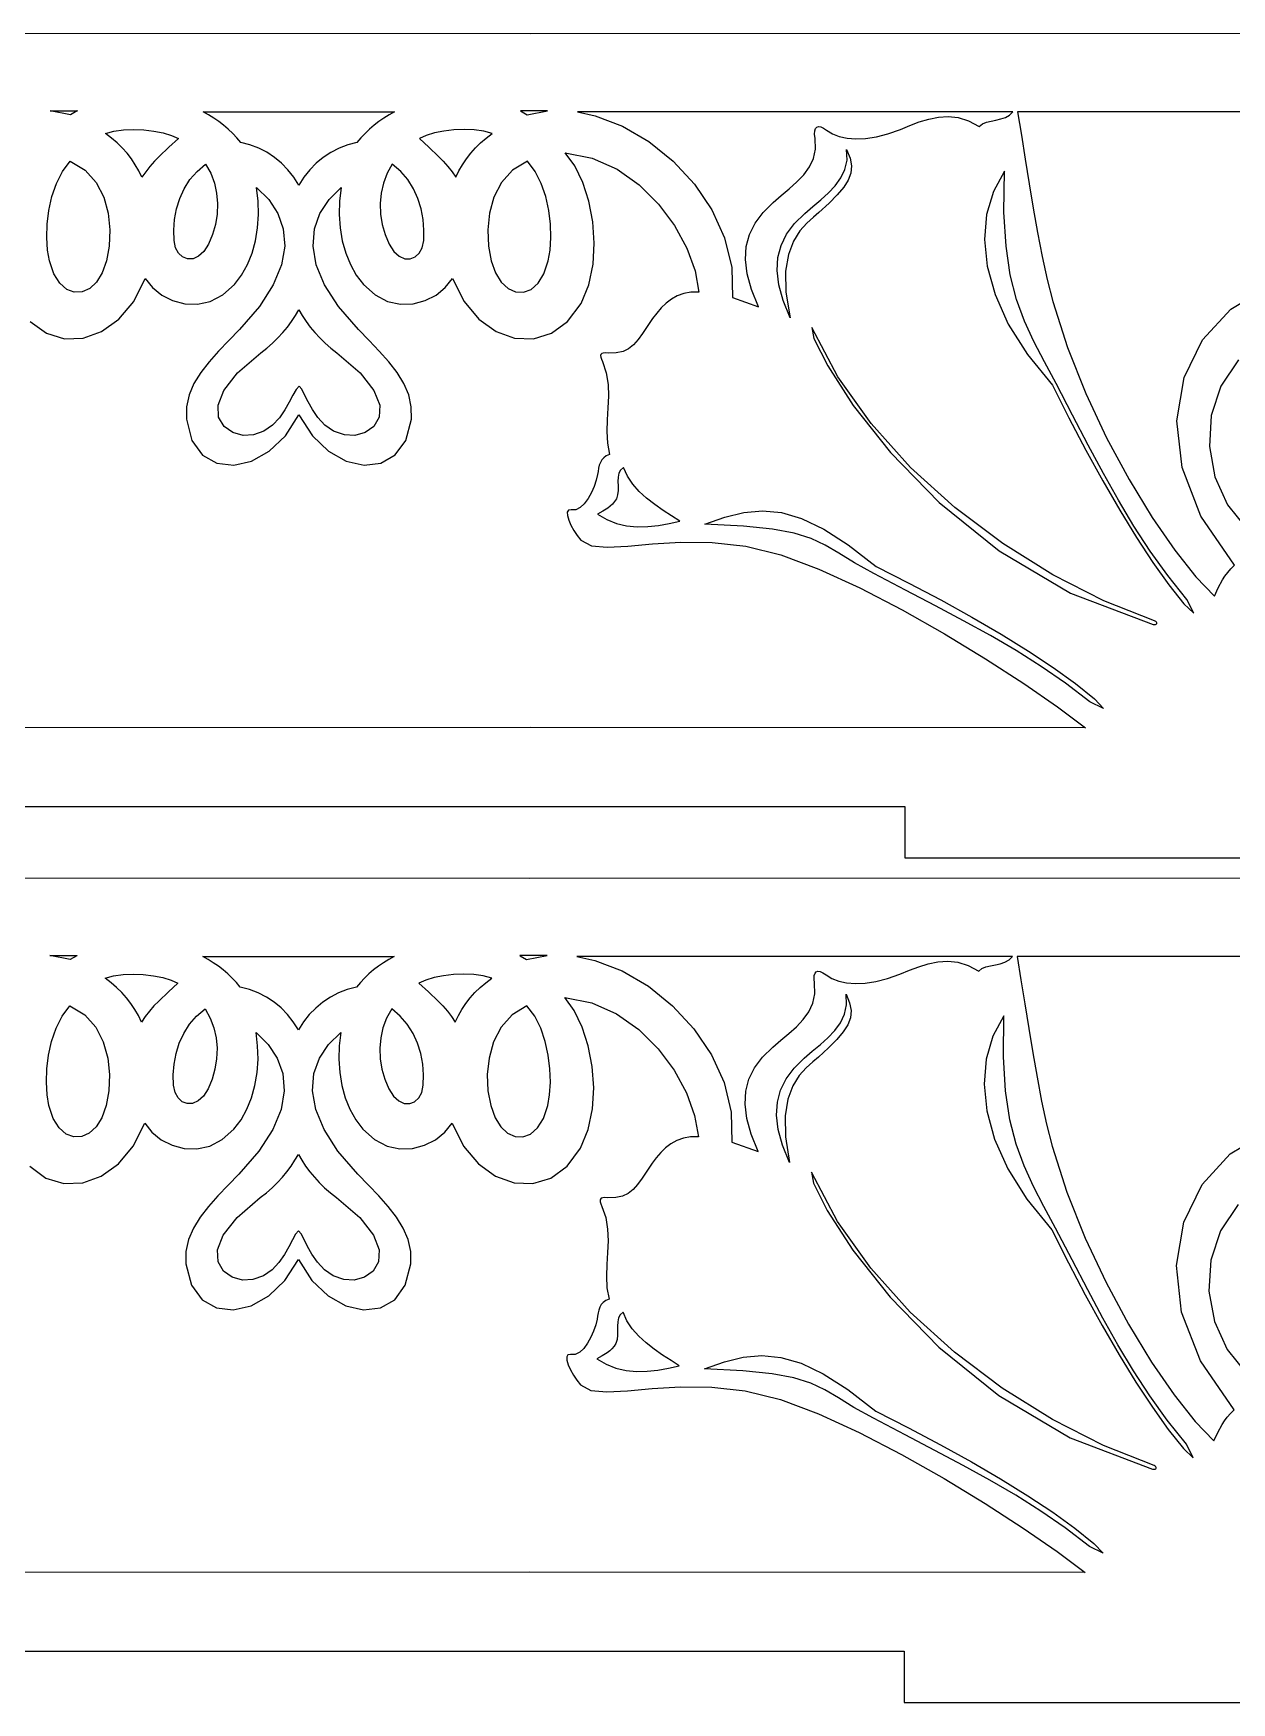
# Model space of a CAD drawing. Extents: x -181 to 87, y -262 to 189.
# Drawn here: x -62.1 to 7, y -159.7 to -63.4 of the extents above; entities that cross this region are included whole.
import ezdxf

# ---------------------------------------------------------------- set-up
doc = ezdxf.new("R2010")
doc.units = 0
doc.layers.add('CAMADA_1', color=7, linetype='CONTINUOUS')

msp = doc.modelspace()

# ---------------------------------------------------------------- linework, layer by layer
at = {"layer": 'CAMADA_1', "color": 250}
for points in [[(38.1518, -108.0105), (75.1297, -108.0149), (78.1212, -93.7097), (81.12, -93.6839), (84.7572, -76.5133), (81.7584, -76.4391), (84.565, -63.4233), (-33.4455, -63.444), (-178.1074, -63.4188), (-175.2771, -76.5029), (-178.276, -76.5771), (-174.6388, -93.7477), (-171.6399, -93.7735), (-168.6541, -108.0151), (-131.7997, -108.0114), (-131.8025, -110.9678), (-81.8025, -110.9678), (-81.8015, -108.0094), (-33.4453, -108.0037), (-11.8415, -108.0081), (-11.8417, -110.9669), (38.1581, -110.9669), (38.1518, -108.0105)], [(38.1247, -156.721), (75.1026, -156.7254), (78.0941, -142.4202), (81.0929, -142.3944), (84.7301, -125.2238), (81.7313, -125.1496), (84.5379, -112.1338), (-33.4726, -112.1545), (-178.1345, -112.1293), (-175.3042, -125.2134), (-178.3031, -125.2876), (-174.6659, -142.4582), (-171.667, -142.484), (-168.6812, -156.7256), (-131.8268, -156.7219), (-131.8296, -159.6783), (-81.8296, -159.6783), (-81.8286, -156.7199), (-33.4724, -156.7142), (-11.8686, -156.7186), (-11.8688, -159.6774), (38.131, -159.6774), (38.1247, -156.721)]]:
    msp.add_lwpolyline(points, close=True, dxfattribs=at)
for points in [[(-59.544, -67.8895), (-59.5579, -67.8937), (-59.9321, -68.1129), (-61.1112, -67.8904)], [(-61.1112, -67.8904), (-59.544, -67.8895)], [(-46.7729, -72.1712), (-47.0678, -71.7149), (-47.4011, -71.2937), (-47.7713, -70.9113), (-48.1768, -70.5716), (-48.6162, -70.2782), (-49.088, -70.035), (-49.5907, -69.8457), (-50.1229, -69.714), (-50.3482, -69.4442), (-50.5882, -69.1882), (-50.8422, -68.9461), (-51.1093, -68.718), (-51.3886, -68.5041), (-51.6792, -68.3043), (-51.9803, -68.1189), (-52.2909, -67.948)], [(-52.2909, -67.948), (-41.2543, -67.948)], [(-41.2543, -67.948), (-41.5649, -68.1189), (-41.866, -68.3043), (-42.1566, -68.5041), (-42.4359, -68.718), (-42.703, -68.9461), (-42.957, -69.1882), (-43.197, -69.4442), (-43.4223, -69.714), (-43.9546, -69.8457), (-44.4575, -70.0351), (-44.9294, -70.2783), (-45.3689, -70.5718), (-45.7745, -70.9115), (-46.1447, -71.2939), (-46.478, -71.715), (-46.7729, -72.1712)], [(-34.0012, -67.8895), (-33.9873, -67.8937), (-33.6131, -68.1129), (-32.434, -67.8904)], [(-32.434, -67.8904), (-34.0012, -67.8895)], [(-30.7127, -67.948), (-29.6887, -68.1695), (-28.1047, -68.7697), (-26.5891, -69.6537), (-25.1926, -70.781), (-23.9661, -72.111), (-22.9604, -73.6031), (-22.2264, -75.2168), (-21.8147, -76.9115), (-21.7762, -78.6466)], [(-5.606, -67.9482), (-30.7127, -67.948)], [(-20.2712, -79.1935), (-20.6713, -78.194), (-20.92, -77.2864), (-21.0205, -76.46), (-20.9765, -75.7041), (-20.7912, -75.0077), (-20.468, -74.3602), (-20.0106, -73.7507), (-19.4221, -73.1685), (-18.9598, -72.7759), (-18.4969, -72.3864), (-18.0567, -71.9888), (-17.6623, -71.5717), (-17.3371, -71.1235), (-17.1043, -70.6331), (-16.9871, -70.0888), (-17.0089, -69.4794), (-17.0336, -69.2346), (-17.0251, -69.0439), (-16.9846, -68.9066), (-16.9135, -68.8222), (-16.8129, -68.7901), (-16.684, -68.8097), (-16.5282, -68.8804), (-16.3465, -69.0017), (-16.0128, -69.207), (-15.6186, -69.3626), (-15.1656, -69.4631), (-14.6559, -69.5032), (-14.0914, -69.4775), (-13.474, -69.3808), (-12.8056, -69.2076), (-12.0881, -68.9526), (-11.5432, -68.7331), (-10.9991, -68.5279), (-10.452, -68.358), (-9.8983, -68.2447), (-9.3341, -68.2091), (-8.7559, -68.2724), (-8.1598, -68.4559), (-7.5422, -68.7806), (-7.3578, -68.6363), (-7.1257, -68.5397), (-6.8615, -68.4727), (-6.5809, -68.4172), (-6.2995, -68.355), (-6.0328, -68.2682), (-5.7964, -68.1386), (-5.606, -67.9482)], [(-5.3326, -67.9479), (-5.1078, -69.293), (-4.8859, -70.6786), (-4.6613, -72.0874), (-4.4286, -73.5023), (-4.1824, -74.9061), (-3.9172, -76.2816), (-3.6274, -77.6115), (-3.3077, -78.8788), (-2.4587, -81.5375), (-1.4022, -84.18), (-0.1968, -86.7382), (1.0989, -89.1439), (2.4265, -91.3289), (3.7274, -93.225), (4.9432, -94.7641), (6.0152, -95.878), (6.2431, -95.3841), (6.4871, -94.9386), (6.6273, -94.7257), (6.786, -94.5149), (6.9682, -94.3029), (7.1787, -94.0864), (5.2384, -91.2635), (4.1566, -88.4535), (3.8607, -85.755), (4.278, -83.2665), (5.3359, -81.0866), (6.9618, -79.3137), (9.083, -78.0463)], [(30.6962, -67.9487), (-5.3326, -67.9479)], [(-53.7197, -69.4844), (-54.2674, -69.9784), (-54.8288, -70.5107), (-55.1012, -70.7935), (-55.3609, -71.0887), (-55.6026, -71.3972), (-55.8207, -71.7198), (-56, -71.3474), (-56.203, -70.9913), (-56.4299, -70.6517), (-56.6806, -70.3284), (-56.9551, -70.0216), (-57.2534, -69.7312), (-57.5755, -69.4571), (-57.9214, -69.1995), (-57.4328, -69.0617), (-56.8863, -68.982), (-56.3055, -68.9561), (-55.7143, -68.9797), (-55.1363, -69.0486), (-54.5954, -69.1585), (-54.1153, -69.3052), (-53.7197, -69.4844)], [(-39.8255, -69.4844), (-39.2778, -69.9784), (-38.7164, -70.5107), (-38.444, -70.7935), (-38.1843, -71.0887), (-37.9426, -71.3972), (-37.7245, -71.7198), (-37.5452, -71.3474), (-37.3422, -70.9913), (-37.1153, -70.6517), (-36.8646, -70.3284), (-36.5901, -70.0216), (-36.2918, -69.7312), (-35.9697, -69.4571), (-35.6238, -69.1995), (-36.1124, -69.0617), (-36.6589, -68.982), (-37.2397, -68.9561), (-37.8309, -68.9797), (-38.4089, -69.0486), (-38.9498, -69.1585), (-39.4299, -69.3052), (-39.8255, -69.4844)], [(-18.4512, -79.8277), (-18.8513, -78.8282), (-19.1, -77.9206), (-19.2006, -77.0942), (-19.1565, -76.3383), (-18.9712, -75.6419), (-18.6481, -74.9944), (-18.1906, -74.3849), (-17.6021, -73.8027), (-17.1398, -73.4101), (-16.6769, -73.0206), (-16.2367, -72.623), (-15.8423, -72.2059), (-15.5171, -71.7577), (-15.2843, -71.2673), (-15.1671, -70.723), (-15.1889, -70.1136)], [(-15.1889, -70.1136), (-14.9878, -70.6109), (-14.9064, -71.0597), (-14.9421, -71.478), (-15.0923, -71.8839), (-15.3542, -72.2951), (-15.7254, -72.7299), (-16.2031, -73.2061), (-16.7848, -73.7417), (-17.1066, -74.0143), (-17.4908, -74.3587), (-17.8902, -74.8087), (-18.2571, -75.3981), (-18.5441, -76.1609), (-18.7038, -77.1308), (-18.6886, -78.3418), (-18.4512, -79.8277)], [(-62.2667, -80.039), (-61.3313, -80.7154), (-60.2934, -81.0278), (-59.212, -80.9884), (-58.1462, -80.6098), (-57.1551, -79.9041), (-56.2978, -78.884), (-55.6333, -77.5616), (-55.217, -78.0812), (-54.6799, -78.5119), (-54.0502, -78.83), (-53.3558, -79.0119), (-52.6247, -79.0336), (-51.885, -78.8717), (-51.1645, -78.5022), (-50.4914, -77.9016), (-50.0797, -77.3583), (-49.7399, -76.7488), (-49.4721, -76.084), (-49.2764, -75.3748), (-49.1527, -74.6324), (-49.1013, -73.8677), (-49.122, -73.0916), (-49.215, -72.3152), (-48.5122, -73.0072), (-47.9878, -73.802), (-47.6706, -74.6957), (-47.5895, -75.6839), (-47.7733, -76.7626), (-48.2506, -77.9275), (-49.0504, -79.1747), (-50.2015, -80.4999), (-50.8184, -81.1272), (-51.4098, -81.7439), (-51.9547, -82.3579), (-52.4326, -82.9772), (-52.8226, -83.6095), (-53.1041, -84.2629), (-53.2562, -84.9452), (-53.2582, -85.6643), (-52.9353, -86.8901), (-52.3233, -87.7336), (-51.4971, -88.2064), (-50.5315, -88.3202), (-49.5011, -88.0868), (-48.4808, -87.5179), (-47.5455, -86.6253), (-46.7698, -85.4205), (-45.9934, -86.6254), (-45.0581, -87.5178), (-44.0387, -88.0862), (-43.0095, -88.3191), (-42.0452, -88.2048), (-41.2203, -87.732), (-40.6094, -86.889), (-40.287, -85.6643), (-40.289, -84.9452), (-40.4411, -84.2629), (-40.7226, -83.6095), (-41.1126, -82.9772), (-41.5905, -82.3579), (-42.1354, -81.7439), (-42.7268, -81.1272), (-43.3437, -80.4999), (-44.4948, -79.1747), (-45.2946, -77.9275), (-45.7719, -76.7626), (-45.9557, -75.6839), (-45.8746, -74.6957), (-45.5574, -73.802), (-45.033, -73.0072), (-44.3302, -72.3152), (-44.4232, -73.0916), (-44.4439, -73.8677), (-44.3925, -74.6324), (-44.2688, -75.3748), (-44.0731, -76.084), (-43.8053, -76.7488), (-43.4655, -77.3583), (-43.0538, -77.9016), (-42.3807, -78.5022), (-41.6602, -78.8717), (-40.9205, -79.0336), (-40.1894, -79.0119), (-39.495, -78.83), (-38.8653, -78.5119), (-38.3282, -78.0812), (-37.9119, -77.5616), (-37.2474, -78.884), (-36.3901, -79.9041), (-35.399, -80.6098), (-34.3332, -80.9884), (-33.2518, -81.0278), (-32.2139, -80.7154), (-31.2785, -80.039), (-30.5046, -78.9861), (-30.0611, -77.9098), (-29.8122, -76.735), (-29.7402, -75.5096), (-29.8271, -74.2816), (-30.0553, -73.0988), (-30.4069, -72.0093), (-30.8641, -71.0609), (-31.4091, -70.3017), (-29.8557, -70.6077), (-28.4277, -71.2473), (-27.1467, -72.1537), (-26.0344, -73.2598), (-25.1125, -74.4989), (-24.4025, -75.8039), (-23.9262, -77.1079), (-23.7053, -78.344), (-24.1632, -78.346), (-24.5771, -78.4187), (-24.9513, -78.5537), (-25.2899, -78.7426), (-25.5971, -78.9769), (-25.8774, -79.248), (-26.1348, -79.5476), (-26.3737, -79.8671), (-26.6854, -80.3218), (-26.9592, -80.728), (-27.2153, -81.0806), (-27.4743, -81.374), (-27.7565, -81.6032), (-28.0823, -81.7627), (-28.472, -81.8473), (-28.946, -81.8516), (-29.1066, -81.8457), (-29.2276, -81.8555), (-29.3118, -81.8827), (-29.3616, -81.9294), (-29.3798, -81.9975), (-29.3688, -82.0888), (-29.3314, -82.2053), (-29.2701, -82.3489), (-29.0465, -82.9996), (-28.9417, -83.6642), (-28.9206, -84.3383), (-28.9486, -85.0181), (-28.9908, -85.6993), (-29.0125, -86.378), (-28.9787, -87.0499), (-28.8548, -87.711), (-29.048, -87.7874), (-29.197, -87.8915), (-29.3087, -88.0191), (-29.3901, -88.1657), (-29.4483, -88.327), (-29.4901, -88.4987), (-29.5227, -88.6764), (-29.5529, -88.8558), (-29.6294, -89.183), (-29.7489, -89.5403), (-29.9062, -89.9024), (-30.0962, -90.2439), (-30.3136, -90.5396), (-30.5534, -90.7642), (-30.8104, -90.8922), (-31.0794, -90.8984), (-31.2353, -90.9112), (-31.3015, -91.0288), (-31.2904, -91.2281), (-31.2143, -91.4859), (-31.0855, -91.7792), (-30.9166, -92.0848), (-30.7198, -92.3794), (-30.5076, -92.6401), (-29.9055, -92.9662), (-28.9922, -93.0532), (-27.8034, -92.9892), (-26.3748, -92.8623), (-24.742, -92.7607), (-22.9408, -92.7725), (-21.0069, -92.9859), (-18.9759, -93.489), (-16.7929, -94.3149), (-14.4358, -95.3936), (-11.9901, -96.6589), (-9.5409, -98.0447), (-7.1735, -99.4847), (-4.9732, -100.9126), (-3.0253, -102.2622), (-1.415, -103.4674), (-33.4197, -103.4464)], [(-59.9531, -70.7923), (-59.0952, -71.3076), (-58.4585, -72.0168), (-58.022, -72.8644), (-57.7648, -73.795), (-57.6658, -74.7529), (-57.7042, -75.6828), (-57.8589, -76.5292), (-58.1091, -77.2365), (-58.4361, -77.7626), (-58.8311, -78.1264), (-59.2678, -78.3213), (-59.7199, -78.3409), (-60.1609, -78.1787), (-60.5647, -77.8283), (-60.9047, -77.283), (-61.1547, -76.5365), (-61.2584, -75.9111), (-61.3017, -75.1971), (-61.2786, -74.4256), (-61.1829, -73.6276), (-61.0086, -72.8342), (-60.7495, -72.0765), (-60.3997, -71.3855), (-59.9531, -70.7923)], [(-52.1528, -70.9674), (-51.8577, -71.4892), (-51.6465, -72.0488), (-51.5165, -72.6348), (-51.4646, -73.2361), (-51.4879, -73.8414), (-51.5835, -74.4394), (-51.7484, -75.019), (-51.9798, -75.5688), (-52.2526, -75.9948), (-52.5582, -76.2725), (-52.8768, -76.4116), (-53.1884, -76.4219), (-53.4734, -76.3131), (-53.7119, -76.0951), (-53.8839, -75.7776), (-53.9698, -75.3703), (-53.9868, -74.7624), (-53.9393, -74.1473), (-53.8246, -73.5368), (-53.6402, -72.9428), (-53.3835, -72.377), (-53.0517, -71.8513), (-52.6424, -71.3775), (-52.1528, -70.9674)], [(-41.3924, -70.9674), (-41.6876, -71.4892), (-41.8987, -72.0488), (-42.0287, -72.6348), (-42.0806, -73.2361), (-42.0573, -73.8414), (-41.9617, -74.4394), (-41.7968, -75.019), (-41.5654, -75.5688), (-41.2926, -75.9948), (-40.987, -76.2725), (-40.6684, -76.4116), (-40.3568, -76.4219), (-40.0718, -76.3131), (-39.8333, -76.0951), (-39.6613, -75.7776), (-39.5754, -75.3703), (-39.5584, -74.7624), (-39.6059, -74.1473), (-39.7206, -73.5368), (-39.905, -72.9428), (-40.1617, -72.377), (-40.4935, -71.8513), (-40.9028, -71.3775), (-41.3924, -70.9674)], [(-33.5921, -70.7923), (-34.45, -71.3076), (-35.0867, -72.0168), (-35.5232, -72.8644), (-35.7805, -73.795), (-35.8794, -74.7529), (-35.8411, -75.6828), (-35.6863, -76.5292), (-35.4361, -77.2365), (-35.1091, -77.7626), (-34.7141, -78.1264), (-34.2774, -78.3213), (-33.8253, -78.3409), (-33.3843, -78.1787), (-32.9805, -77.8283), (-32.6405, -77.283), (-32.3905, -76.5365), (-32.2868, -75.9111), (-32.2435, -75.1971), (-32.2666, -74.4256), (-32.3623, -73.6276), (-32.5366, -72.8342), (-32.7957, -72.0765), (-33.1455, -71.3855), (-33.5921, -70.7923)], [(4.4304, -96.0586), (3.3228, -94.6734), (2.313, -93.2695), (1.3755, -91.8317), (0.485, -90.3452), (-0.384, -88.7949), (-1.2569, -87.1658), (-2.1591, -85.443), (-3.116, -83.6115), (-3.781, -82.366), (-4.3915, -81.1958), (-4.9328, -80.0224), (-5.3904, -78.7672), (-5.7496, -77.3517), (-5.996, -75.6972), (-6.1148, -73.7253), (-6.0916, -71.3573), (-6.7265, -72.5379), (-7.1149, -73.8591), (-7.2398, -75.3023), (-7.0845, -76.8492), (-6.632, -78.4812), (-5.8656, -80.1802), (-4.7683, -81.9275), (-3.3234, -83.7048)], [(-21.7762, -78.6466), (-20.2712, -79.1935)], [(-46.7633, -83.7536), (-46.9368, -83.9503), (-47.1192, -84.2734), (-47.3284, -84.6821), (-47.582, -85.1354), (-47.8978, -85.5923), (-48.2935, -86.0119), (-48.7868, -86.3532), (-49.3955, -86.5753), (-49.9935, -86.6023), (-50.5874, -86.4362), (-51.0862, -86.0852), (-51.3989, -85.5574), (-51.4344, -84.861), (-51.1017, -84.0041), (-50.3099, -82.9948), (-48.9679, -81.8412), (-48.6158, -81.5653), (-48.2863, -81.2776), (-47.9792, -80.9791), (-47.6943, -80.6705), (-47.4313, -80.3527), (-47.1901, -80.0266), (-46.9706, -79.6929), (-46.7725, -79.3525), (-46.5744, -79.693), (-46.3548, -80.0267), (-46.1137, -80.3528), (-45.8508, -80.6706), (-45.5659, -80.9792), (-45.2588, -81.2777), (-44.9293, -81.5653), (-44.5773, -81.8412), (-43.2353, -82.9948), (-42.4435, -84.0041), (-42.1108, -84.861), (-42.1463, -85.5574), (-42.459, -86.0852), (-42.9578, -86.4362), (-43.5517, -86.6023), (-44.1497, -86.5753), (-44.7704, -86.3491), (-45.273, -86.0023), (-45.6746, -85.5771), (-45.9922, -85.1157), (-46.2428, -84.6604), (-46.4435, -84.2535), (-46.6113, -83.9371), (-46.7633, -83.7536)], [(-17.1904, -80.3765), (-17.0753, -81.0079), (-16.2778, -82.5954), (-14.8041, -84.8767), (-12.6606, -87.5895), (-9.8536, -90.4714), (-6.3897, -93.2602), (-2.275, -95.6934), (2.4841, -97.5089), (2.5627, -97.5144), (2.6241, -97.5049), (2.6673, -97.4833), (2.6911, -97.4522), (2.6945, -97.4143), (2.6765, -97.3723), (2.6359, -97.329), (2.5717, -97.287), (-0.3548, -96.1367), (-3.2994, -94.6434), (-6.1877, -92.841), (-8.9457, -90.7634), (-11.4992, -88.4443), (-13.7739, -85.9176), (-15.6957, -83.217), (-17.1904, -80.3765)], [(7.4117, -82.2396), (6.3916, -83.7619), (5.8372, -85.4605), (5.7294, -87.2342), (6.049, -88.9818), (6.7771, -90.6021), (7.8944, -91.994)], [(-3.3234, -83.7048), (-2.3715, -85.5976), (-1.4011, -87.4465), (-0.4221, -89.2282), (0.5557, -90.9195), (1.5224, -92.4972), (2.468, -93.9379), (3.3827, -95.2184), (4.2566, -96.3155)], [(-28.4629, -90.2549), (-28.572, -90.4194), (-28.6922, -90.5621), (-28.822, -90.6861), (-28.9598, -90.7947), (-29.2527, -90.9776), (-29.5583, -91.1356), (-29.0238, -91.459), (-28.461, -91.6814), (-27.8757, -91.8144), (-27.2737, -91.8696), (-26.6607, -91.8585), (-26.0425, -91.7927), (-25.425, -91.6836), (-24.8138, -91.5429), (-25.2857, -91.2459), (-25.7717, -90.9301), (-26.255, -90.5924), (-26.7189, -90.2294), (-27.1467, -89.8378), (-27.5216, -89.4144), (-27.8271, -88.9558), (-28.0462, -88.4588), (-28.2192, -88.5995), (-28.3182, -88.7869), (-28.3629, -89.0096), (-28.373, -89.2562), (-28.3683, -89.5154), (-28.3685, -89.7758), (-28.3935, -90.0261), (-28.4629, -90.2549)], [(-1.1578, -101.958), (-2.5589, -100.8966), (-3.9717, -99.9228), (-5.4127, -99.0123), (-6.8984, -98.1414), (-8.4453, -97.2859), (-10.0698, -96.4218), (-11.7883, -95.5252), (-13.6174, -94.572), (-14.7423, -93.9432), (-15.6332, -93.4001), (-16.4203, -92.9387), (-17.234, -92.555), (-18.2045, -92.2449), (-19.4623, -92.0043), (-21.1377, -91.8294), (-23.3609, -91.7159), (-22.2125, -91.3127), (-21.1216, -91.0467), (-20.0473, -90.9506), (-18.9482, -91.0568), (-17.7833, -91.398), (-16.5113, -92.0067), (-15.0912, -92.9154), (-13.4817, -94.1567)], [(-13.4817, -94.1567), (-11.5926, -95.1158), (-9.7474, -96.0933), (-7.9694, -97.0792), (-6.2819, -98.0635), (-4.708, -99.0363), (-3.2709, -99.9874), (-1.994, -100.9071), (-0.9003, -101.7852)], [(4.2566, -96.3155), (4.8235, -96.8474), (4.4304, -96.0586)], [(-0.9003, -101.7852), (-0.3705, -102.3541), (-1.1578, -101.958)], [(-33.4197, -103.4464), (-92.1302, -103.4674)], [(-59.5711, -116.6), (-59.585, -116.6042), (-59.9592, -116.8234), (-61.1383, -116.6009)], [(-61.1383, -116.6009), (-59.5711, -116.6)], [(-46.8, -120.8817), (-47.0949, -120.4254), (-47.4282, -120.0042), (-47.7984, -119.6218), (-48.2039, -119.2821), (-48.6433, -118.9887), (-49.1151, -118.7455), (-49.6178, -118.5562), (-50.15, -118.4245), (-50.3753, -118.1547), (-50.6153, -117.8987), (-50.8693, -117.6566), (-51.1364, -117.4285), (-51.4157, -117.2146), (-51.7063, -117.0148), (-52.0074, -116.8294), (-52.318, -116.6585)], [(-52.318, -116.6585), (-41.2814, -116.6585)], [(-41.2814, -116.6585), (-41.592, -116.8294), (-41.8931, -117.0148), (-42.1837, -117.2146), (-42.463, -117.4285), (-42.7301, -117.6566), (-42.9841, -117.8987), (-43.2241, -118.1547), (-43.4494, -118.4245), (-43.9817, -118.5562), (-44.4846, -118.7456), (-44.9565, -118.9888), (-45.396, -119.2823), (-45.8016, -119.622), (-46.1718, -120.0044), (-46.5051, -120.4255), (-46.8, -120.8817)], [(-34.0283, -116.6), (-34.0144, -116.6042), (-33.6402, -116.8234), (-32.4611, -116.6009)], [(-32.4611, -116.6009), (-34.0283, -116.6)], [(-30.7398, -116.6585), (-29.7158, -116.88), (-28.1318, -117.4802), (-26.6162, -118.3642), (-25.2197, -119.4915), (-23.9932, -120.8215), (-22.9875, -122.3136), (-22.2535, -123.9273), (-21.8418, -125.622), (-21.8033, -127.3571)], [(-5.6331, -116.6587), (-30.7398, -116.6585)], [(-20.2983, -127.904), (-20.6984, -126.9045), (-20.9471, -125.9969), (-21.0476, -125.1705), (-21.0036, -124.4146), (-20.8183, -123.7182), (-20.4951, -123.0707), (-20.0377, -122.4612), (-19.4492, -121.879), (-18.9869, -121.4864), (-18.524, -121.0969), (-18.0838, -120.6993), (-17.6894, -120.2822), (-17.3642, -119.834), (-17.1314, -119.3436), (-17.0142, -118.7993), (-17.036, -118.1899), (-17.0607, -117.9451), (-17.0522, -117.7544), (-17.0117, -117.6171), (-16.9406, -117.5327), (-16.84, -117.5006), (-16.7111, -117.5202), (-16.5553, -117.5909), (-16.3736, -117.7122), (-16.0399, -117.9175), (-15.6457, -118.0731), (-15.1927, -118.1736), (-14.683, -118.2137), (-14.1185, -118.188), (-13.5011, -118.0913), (-12.8327, -117.9181), (-12.1152, -117.6631), (-11.5703, -117.4436), (-11.0262, -117.2384), (-10.4791, -117.0685), (-9.9254, -116.9552), (-9.3612, -116.9196), (-8.783, -116.9829), (-8.1869, -117.1664), (-7.5693, -117.4911), (-7.3849, -117.3468), (-7.1528, -117.2502), (-6.8886, -117.1832), (-6.608, -117.1277), (-6.3266, -117.0655), (-6.0599, -116.9787), (-5.8235, -116.8491), (-5.6331, -116.6587)], [(-5.3597, -116.6584), (-5.1349, -118.0035), (-4.913, -119.3891), (-4.6884, -120.7979), (-4.4557, -122.2128), (-4.2095, -123.6166), (-3.9443, -124.9921), (-3.6545, -126.322), (-3.3348, -127.5893), (-2.4858, -130.248), (-1.4293, -132.8905), (-0.2239, -135.4487), (1.0718, -137.8544), (2.3994, -140.0394), (3.7003, -141.9355), (4.9161, -143.4746), (5.9881, -144.5885), (6.216, -144.0946), (6.46, -143.6491), (6.6002, -143.4362), (6.7589, -143.2254), (6.9411, -143.0134), (7.1516, -142.7969), (5.2113, -139.974), (4.1295, -137.164), (3.8336, -134.4655), (4.2509, -131.977), (5.3088, -129.7971), (6.9347, -128.0242), (9.0559, -126.7568)], [(30.6691, -116.6592), (-5.3597, -116.6584)], [(-53.7468, -118.1949), (-54.2945, -118.6889), (-54.8559, -119.2212), (-55.1283, -119.504), (-55.388, -119.7992), (-55.6297, -120.1077), (-55.8478, -120.4303), (-56.0271, -120.0579), (-56.2301, -119.7018), (-56.457, -119.3622), (-56.7077, -119.0389), (-56.9822, -118.7321), (-57.2805, -118.4417), (-57.6026, -118.1676), (-57.9485, -117.91), (-57.4599, -117.7722), (-56.9134, -117.6925), (-56.3326, -117.6666), (-55.7414, -117.6902), (-55.1634, -117.7591), (-54.6225, -117.869), (-54.1424, -118.0157), (-53.7468, -118.1949)], [(-39.8526, -118.1949), (-39.3049, -118.6889), (-38.7435, -119.2212), (-38.4711, -119.504), (-38.2114, -119.7992), (-37.9697, -120.1077), (-37.7516, -120.4303), (-37.5723, -120.0579), (-37.3693, -119.7018), (-37.1424, -119.3622), (-36.8917, -119.0389), (-36.6172, -118.7321), (-36.3189, -118.4417), (-35.9968, -118.1676), (-35.6509, -117.91), (-36.1395, -117.7722), (-36.686, -117.6925), (-37.2668, -117.6666), (-37.858, -117.6902), (-38.436, -117.7591), (-38.9769, -117.869), (-39.457, -118.0157), (-39.8526, -118.1949)], [(-62.2938, -128.7495), (-61.3584, -129.4259), (-60.3205, -129.7383), (-59.2391, -129.6989), (-58.1733, -129.3203), (-57.1822, -128.6146), (-56.3249, -127.5945), (-55.6604, -126.2721), (-55.2441, -126.7917), (-54.707, -127.2224), (-54.0773, -127.5405), (-53.3829, -127.7224), (-52.6518, -127.7441), (-51.9121, -127.5822), (-51.1916, -127.2127), (-50.5185, -126.6121), (-50.1068, -126.0688), (-49.767, -125.4593), (-49.4992, -124.7945), (-49.3035, -124.0853), (-49.1798, -123.3429), (-49.1284, -122.5782), (-49.1491, -121.8021), (-49.2421, -121.0257), (-48.5393, -121.7177), (-48.0149, -122.5125), (-47.6977, -123.4062), (-47.6166, -124.3944), (-47.8004, -125.4731), (-48.2777, -126.638), (-49.0775, -127.8852), (-50.2286, -129.2104), (-50.8455, -129.8377), (-51.4369, -130.4544), (-51.9818, -131.0684), (-52.4597, -131.6877), (-52.8497, -132.32), (-53.1312, -132.9734), (-53.2833, -133.6557), (-53.2853, -134.3748), (-52.9624, -135.6006), (-52.3504, -136.4441), (-51.5242, -136.9169), (-50.5586, -137.0307), (-49.5282, -136.7973), (-48.5079, -136.2284), (-47.5726, -135.3358), (-46.7969, -134.131), (-46.0205, -135.3359), (-45.0852, -136.2283), (-44.0658, -136.7967), (-43.0366, -137.0296), (-42.0723, -136.9153), (-41.2474, -136.4425), (-40.6365, -135.5995), (-40.3141, -134.3748), (-40.3161, -133.6557), (-40.4682, -132.9734), (-40.7497, -132.32), (-41.1397, -131.6877), (-41.6176, -131.0684), (-42.1625, -130.4544), (-42.7539, -129.8377), (-43.3708, -129.2104), (-44.5219, -127.8852), (-45.3217, -126.638), (-45.799, -125.4731), (-45.9828, -124.3944), (-45.9017, -123.4062), (-45.5845, -122.5125), (-45.0601, -121.7177), (-44.3573, -121.0257), (-44.4503, -121.8021), (-44.471, -122.5782), (-44.4196, -123.3429), (-44.2959, -124.0853), (-44.1002, -124.7945), (-43.8324, -125.4593), (-43.4926, -126.0688), (-43.0809, -126.6121), (-42.4078, -127.2127), (-41.6873, -127.5822), (-40.9476, -127.7441), (-40.2165, -127.7224), (-39.5221, -127.5405), (-38.8924, -127.2224), (-38.3553, -126.7917), (-37.939, -126.2721), (-37.2745, -127.5945), (-36.4172, -128.6146), (-35.4261, -129.3203), (-34.3603, -129.6989), (-33.2789, -129.7383), (-32.241, -129.4259), (-31.3056, -128.7495), (-30.5317, -127.6966), (-30.0882, -126.6203), (-29.8393, -125.4455), (-29.7673, -124.2201), (-29.8542, -122.9921), (-30.0824, -121.8093), (-30.434, -120.7198), (-30.8912, -119.7714), (-31.4362, -119.0122), (-29.8828, -119.3182), (-28.4548, -119.9578), (-27.1738, -120.8642), (-26.0615, -121.9703), (-25.1396, -123.2094), (-24.4296, -124.5144), (-23.9533, -125.8184), (-23.7324, -127.0545), (-24.1903, -127.0565), (-24.6042, -127.1292), (-24.9784, -127.2642), (-25.317, -127.4531), (-25.6242, -127.6874), (-25.9045, -127.9585), (-26.1619, -128.2581), (-26.4008, -128.5776), (-26.7125, -129.0323), (-26.9863, -129.4385), (-27.2424, -129.7911), (-27.5014, -130.0845), (-27.7836, -130.3137), (-28.1094, -130.4732), (-28.4991, -130.5578), (-28.9731, -130.5621), (-29.1337, -130.5562), (-29.2547, -130.566), (-29.3389, -130.5932), (-29.3887, -130.6399), (-29.4069, -130.708), (-29.3959, -130.7993), (-29.3585, -130.9158), (-29.2972, -131.0594), (-29.0736, -131.7101), (-28.9688, -132.3747), (-28.9477, -133.0488), (-28.9757, -133.7286), (-29.0179, -134.4098), (-29.0396, -135.0885), (-29.0058, -135.7604), (-28.8819, -136.4215), (-29.0751, -136.4979), (-29.2241, -136.602), (-29.3358, -136.7296), (-29.4172, -136.8762), (-29.4754, -137.0375), (-29.5172, -137.2092), (-29.5498, -137.3869), (-29.58, -137.5663), (-29.6565, -137.8935), (-29.776, -138.2508), (-29.9333, -138.6129), (-30.1233, -138.9544), (-30.3407, -139.2501), (-30.5805, -139.4747), (-30.8375, -139.6027), (-31.1065, -139.6089), (-31.2624, -139.6217), (-31.3286, -139.7393), (-31.3175, -139.9386), (-31.2414, -140.1964), (-31.1126, -140.4897), (-30.9437, -140.7953), (-30.7469, -141.0899), (-30.5347, -141.3506), (-29.9326, -141.6767), (-29.0193, -141.7637), (-27.8305, -141.6997), (-26.4019, -141.5728), (-24.7691, -141.4712), (-22.9679, -141.483), (-21.034, -141.6964), (-19.003, -142.1995), (-16.82, -143.0254), (-14.4629, -144.1041), (-12.0172, -145.3694), (-9.568, -146.7552), (-7.2006, -148.1952), (-5.0003, -149.6231), (-3.0524, -150.9727), (-1.4421, -152.1779), (-33.4468, -152.1569)], [(-18.4783, -128.5382), (-18.8784, -127.5387), (-19.1271, -126.6311), (-19.2277, -125.8047), (-19.1836, -125.0488), (-18.9983, -124.3524), (-18.6752, -123.7049), (-18.2177, -123.0954), (-17.6292, -122.5132), (-17.1669, -122.1206), (-16.704, -121.7311), (-16.2638, -121.3335), (-15.8694, -120.9164), (-15.5442, -120.4682), (-15.3114, -119.9778), (-15.1942, -119.4335), (-15.216, -118.8241)], [(-15.216, -118.8241), (-15.0149, -119.3214), (-14.9335, -119.7702), (-14.9692, -120.1885), (-15.1194, -120.5944), (-15.3813, -121.0056), (-15.7525, -121.4404), (-16.2302, -121.9166), (-16.8119, -122.4522), (-17.1337, -122.7248), (-17.5179, -123.0692), (-17.9173, -123.5192), (-18.2842, -124.1086), (-18.5712, -124.8714), (-18.7309, -125.8413), (-18.7157, -127.0523), (-18.4783, -128.5382)], [(-59.9802, -119.5028), (-59.1223, -120.0181), (-58.4856, -120.7273), (-58.0491, -121.5749), (-57.7919, -122.5055), (-57.6929, -123.4634), (-57.7313, -124.3933), (-57.886, -125.2397), (-58.1362, -125.947), (-58.4632, -126.4731), (-58.8582, -126.8369), (-59.2949, -127.0318), (-59.747, -127.0514), (-60.188, -126.8892), (-60.5918, -126.5388), (-60.9318, -125.9935), (-61.1818, -125.247), (-61.2855, -124.6216), (-61.3288, -123.9076), (-61.3057, -123.1361), (-61.21, -122.3381), (-61.0357, -121.5447), (-60.7766, -120.787), (-60.4268, -120.096), (-59.9802, -119.5028)], [(-52.1799, -119.6779), (-51.8848, -120.1997), (-51.6736, -120.7593), (-51.5436, -121.3453), (-51.4917, -121.9466), (-51.515, -122.5519), (-51.6106, -123.1499), (-51.7755, -123.7295), (-52.0069, -124.2793), (-52.2797, -124.7053), (-52.5853, -124.983), (-52.9039, -125.1221), (-53.2155, -125.1324), (-53.5005, -125.0236), (-53.739, -124.8056), (-53.911, -124.4881), (-53.9969, -124.0808), (-54.0139, -123.4729), (-53.9664, -122.8578), (-53.8517, -122.2473), (-53.6673, -121.6533), (-53.4106, -121.0875), (-53.0788, -120.5618), (-52.6695, -120.088), (-52.1799, -119.6779)], [(-41.4195, -119.6779), (-41.7147, -120.1997), (-41.9258, -120.7593), (-42.0558, -121.3453), (-42.1077, -121.9466), (-42.0844, -122.5519), (-41.9888, -123.1499), (-41.8239, -123.7295), (-41.5925, -124.2793), (-41.3197, -124.7053), (-41.0141, -124.983), (-40.6955, -125.1221), (-40.3839, -125.1324), (-40.0989, -125.0236), (-39.8604, -124.8056), (-39.6884, -124.4881), (-39.6025, -124.0808), (-39.5855, -123.4729), (-39.633, -122.8578), (-39.7477, -122.2473), (-39.9321, -121.6533), (-40.1888, -121.0875), (-40.5206, -120.5618), (-40.9299, -120.088), (-41.4195, -119.6779)], [(-33.6192, -119.5028), (-34.4771, -120.0181), (-35.1138, -120.7273), (-35.5503, -121.5749), (-35.8076, -122.5055), (-35.9065, -123.4634), (-35.8682, -124.3933), (-35.7134, -125.2397), (-35.4632, -125.947), (-35.1362, -126.4731), (-34.7412, -126.8369), (-34.3045, -127.0318), (-33.8524, -127.0514), (-33.4114, -126.8892), (-33.0076, -126.5388), (-32.6676, -125.9935), (-32.4176, -125.247), (-32.3139, -124.6216), (-32.2706, -123.9076), (-32.2937, -123.1361), (-32.3894, -122.3381), (-32.5637, -121.5447), (-32.8228, -120.787), (-33.1726, -120.096), (-33.6192, -119.5028)], [(4.4033, -144.7691), (3.2957, -143.3839), (2.2859, -141.98), (1.3484, -140.5422), (0.4579, -139.0557), (-0.4111, -137.5054), (-1.284, -135.8763), (-2.1862, -134.1535), (-3.1431, -132.322), (-3.8081, -131.0765), (-4.4186, -129.9063), (-4.9599, -128.7329), (-5.4175, -127.4777), (-5.7767, -126.0622), (-6.0231, -124.4077), (-6.1419, -122.4358), (-6.1187, -120.0678), (-6.7536, -121.2484), (-7.142, -122.5696), (-7.2669, -124.0128), (-7.1116, -125.5597), (-6.6591, -127.1917), (-5.8927, -128.8907), (-4.7954, -130.638), (-3.3505, -132.4153)], [(-21.8033, -127.3571), (-20.2983, -127.904)], [(-46.7904, -132.4641), (-46.9639, -132.6608), (-47.1463, -132.9839), (-47.3555, -133.3926), (-47.6091, -133.8459), (-47.9249, -134.3028), (-48.3206, -134.7224), (-48.8139, -135.0637), (-49.4226, -135.2858), (-50.0206, -135.3128), (-50.6145, -135.1467), (-51.1133, -134.7957), (-51.426, -134.2679), (-51.4615, -133.5715), (-51.1288, -132.7146), (-50.337, -131.7053), (-48.995, -130.5517), (-48.6429, -130.2758), (-48.3134, -129.9881), (-48.0063, -129.6896), (-47.7214, -129.381), (-47.4584, -129.0632), (-47.2172, -128.7371), (-46.9977, -128.4034), (-46.7996, -128.063), (-46.6015, -128.4035), (-46.3819, -128.7372), (-46.1408, -129.0633), (-45.8779, -129.3811), (-45.593, -129.6897), (-45.2859, -129.9882), (-44.9564, -130.2758), (-44.6044, -130.5517), (-43.2624, -131.7053), (-42.4706, -132.7146), (-42.1379, -133.5715), (-42.1734, -134.2679), (-42.4861, -134.7957), (-42.9849, -135.1467), (-43.5788, -135.3128), (-44.1768, -135.2858), (-44.7975, -135.0596), (-45.3001, -134.7128), (-45.7017, -134.2876), (-46.0193, -133.8262), (-46.2699, -133.3709), (-46.4706, -132.964), (-46.6384, -132.6476), (-46.7904, -132.4641)], [(-17.2175, -129.087), (-17.1024, -129.7184), (-16.3049, -131.3059), (-14.8312, -133.5872), (-12.6877, -136.3), (-9.8807, -139.1819), (-6.4168, -141.9707), (-2.3021, -144.4039), (2.457, -146.2194), (2.5356, -146.2249), (2.597, -146.2154), (2.6402, -146.1938), (2.664, -146.1627), (2.6674, -146.1248), (2.6494, -146.0828), (2.6088, -146.0395), (2.5446, -145.9975), (-0.3819, -144.8472), (-3.3265, -143.3539), (-6.2148, -141.5515), (-8.9728, -139.4739), (-11.5263, -137.1548), (-13.801, -134.6281), (-15.7228, -131.9275), (-17.2175, -129.087)], [(7.3846, -130.9501), (6.3645, -132.4724), (5.8101, -134.171), (5.7023, -135.9447), (6.0219, -137.6923), (6.75, -139.3126), (7.8673, -140.7045)], [(-3.3505, -132.4153), (-2.3986, -134.3081), (-1.4282, -136.157), (-0.4492, -137.9387), (0.5286, -139.63), (1.4953, -141.2077), (2.4409, -142.6484), (3.3556, -143.9289), (4.2295, -145.026)], [(-28.49, -138.9654), (-28.5991, -139.1299), (-28.7193, -139.2726), (-28.8491, -139.3966), (-28.9869, -139.5052), (-29.2798, -139.6881), (-29.5854, -139.8461), (-29.0509, -140.1695), (-28.4881, -140.3919), (-27.9028, -140.5249), (-27.3008, -140.5801), (-26.6878, -140.569), (-26.0696, -140.5032), (-25.4521, -140.3941), (-24.8409, -140.2534), (-25.3128, -139.9564), (-25.7988, -139.6406), (-26.2821, -139.3029), (-26.746, -138.9399), (-27.1738, -138.5483), (-27.5487, -138.1249), (-27.8542, -137.6663), (-28.0733, -137.1693), (-28.2463, -137.31), (-28.3453, -137.4974), (-28.39, -137.7201), (-28.4001, -137.9667), (-28.3954, -138.2259), (-28.3956, -138.4863), (-28.4206, -138.7366), (-28.49, -138.9654)], [(-1.1849, -150.6685), (-2.586, -149.6071), (-3.9988, -148.6333), (-5.4398, -147.7228), (-6.9255, -146.8519), (-8.4724, -145.9964), (-10.0969, -145.1323), (-11.8154, -144.2357), (-13.6445, -143.2825), (-14.7694, -142.6537), (-15.6603, -142.1106), (-16.4474, -141.6492), (-17.2611, -141.2655), (-18.2316, -140.9554), (-19.4894, -140.7148), (-21.1648, -140.5399), (-23.388, -140.4264), (-22.2396, -140.0232), (-21.1487, -139.7572), (-20.0744, -139.6611), (-18.9753, -139.7673), (-17.8104, -140.1085), (-16.5384, -140.7172), (-15.1183, -141.6259), (-13.5088, -142.8672)], [(-13.5088, -142.8672), (-11.6197, -143.8263), (-9.7745, -144.8038), (-7.9965, -145.7897), (-6.309, -146.774), (-4.7351, -147.7468), (-3.298, -148.6979), (-2.0211, -149.6176), (-0.9274, -150.4957)], [(4.2295, -145.026), (4.7964, -145.5579), (4.4033, -144.7691)], [(-0.9274, -150.4957), (-0.3976, -151.0646), (-1.1849, -150.6685)], [(-33.4468, -152.1569), (-92.1573, -152.1779)]]:
    msp.add_lwpolyline(points, dxfattribs=at)

doc.saveas('drawing.dxf')
